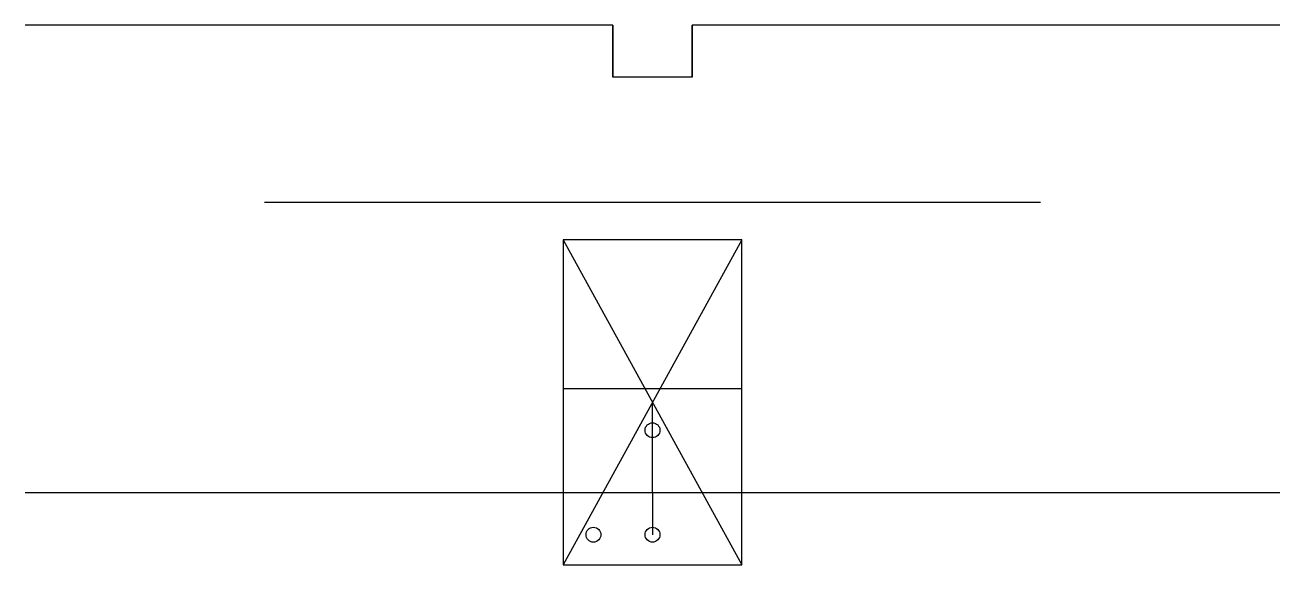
# Model space of a CAD drawing. Header units: millimetres. Extents: x -27 to 27, y 14.4 to 37.6.
import ezdxf

# ---------------------------------------------------------------- set-up
doc = ezdxf.new("R2010")
doc.units = ezdxf.units.MM
doc.layers.get('0').update_dxf_attribs({"linetype": 'CONTINUOUS'})

msp = doc.modelspace()

# ---------------------------------------------------------------- linework, layer by layer
for p, q in [((-1.7, 37.643), (-27, 37.643)), ((-1.7, 37.643), (-1.7, 35.397)), ((-1.7, 35.397), (-1.7, 37.643)), ((1.7, 35.397), (1.7, 37.643)), ((27, 37.643), (1.7, 37.643)), ((1.7, 37.643), (1.7, 35.397)), ((1.7, 35.397), (-1.7, 35.397)), ((1.7, 35.397), (-1.7, 35.397)), ((16.7, 30), (-16.7, 30)), ((3.84, 28.4), (-3.84, 28.4)), ((-3.84, 28.4), (-3.84, 14.4)), ((3.84, 28.4), (-3.84, 14.4)), ((-3.84, 28.4), (3.84, 14.4)), ((3.84, 14.4), (3.84, 28.4)), ((-3.84, 22), (3.84, 22)), ((0, 17.5), (0, 21.4)), ((27, 17.5), (-27, 17.5)), ((0, 17.5), (0, 15.7)), ((-3.84, 14.4), (3.84, 14.4))]:
    msp.add_line(p, q)
for centre in [(0, 20.2), (-2.54, 15.7), (0, 15.7)]:
    msp.add_circle(centre, 0.32)

doc.saveas('drawing.dxf')
